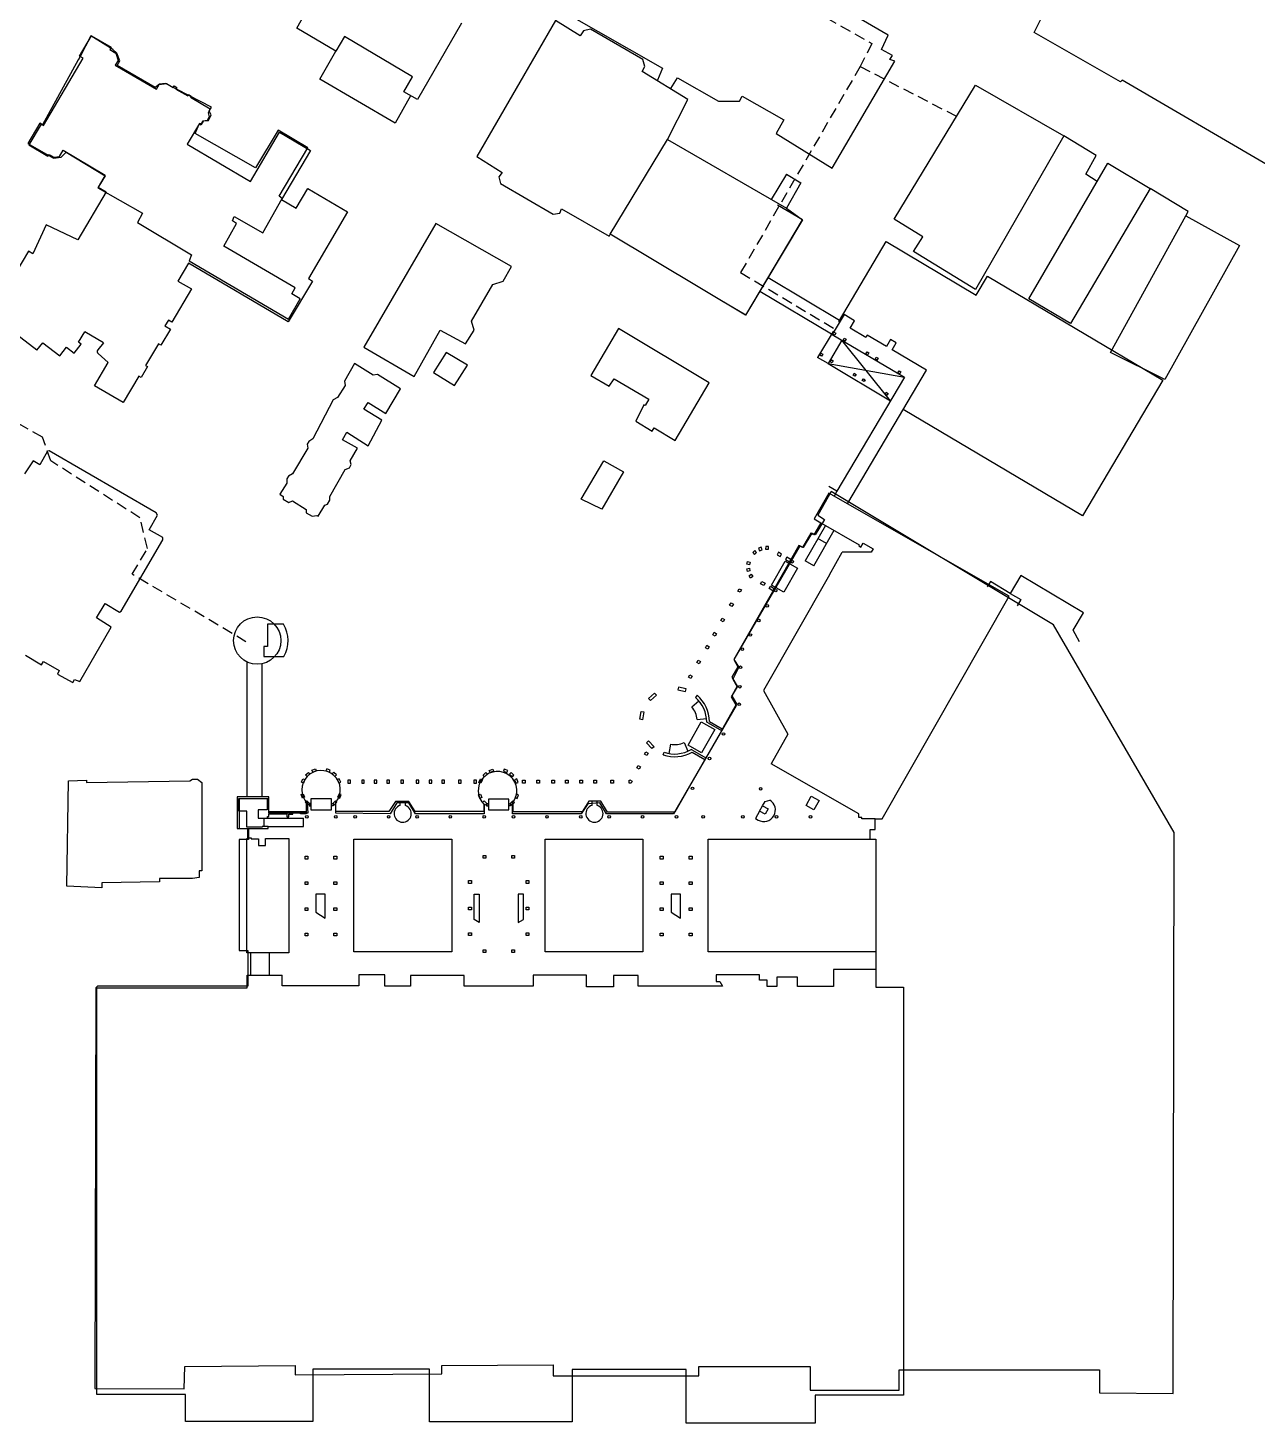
# Model space of a CAD drawing. Header units: inches. Extents: x 2320 to 12644, y -1199 to 8127.
# Drawn here: x 5083 to 6900, y 5 to 2066 of the extents above; entities that cross this region are included whole.
import ezdxf

# ---------------------------------------------------------------- set-up
doc = ezdxf.new("R2010")
doc.units = ezdxf.units.IN
doc.header["$LTSCALE"] = 32
doc.header["$MEASUREMENT"] = 0
doc.linetypes.add('DASHED', pattern=[0.75, 0.5, -0.25])
doc.layers.add('Buildings', color=1, linetype='Continuous')
doc.layers.add('Floor Plan', color=4, linetype='Continuous')
doc.layers.add('Pathways', color=30, linetype='DASHED', lineweight=30)

msp = doc.modelspace()

# ---------------------------------------------------------------- linework, layer by layer
at = {"layer": 'Buildings'}
for p, q in [((6354.8, 2055.6), (6188, 2153.4)), ((5480.8, 2065.6), (5523.4, 2140.9)), ((5876.8, 2088.8), (6021.2, 2006.7)), ((5538.5, 2031.8), (5480.8, 2065.6)), ((5724.1, 2073.2), (5658.9, 1960.3)), ((5176.1, 2054.3), (5159.8, 2023)), ((5208.7, 2034.3), (5176.1, 2054.3)), ((5551.1, 2053.2), (5538.5, 2031.8)), ((5651.9, 1993.8), (5551.1, 2053.2)), ((6344.7, 2034.3), (6354.8, 2055.6)), ((5159.8, 2023), (5157.6, 2018.8)), ((5214.5, 2028.7), (5208.7, 2034.3)), ((5219.1, 2017.5), (5214.5, 2028.7)), ((5514.7, 1990.4), (5538.5, 2031.8)), ((6361, 2025.5), (6344.7, 2034.3)), ((6357.3, 2019.2), (6361, 2025.5)), ((5157.6, 2018.8), (5104.7, 1922.7)), ((5215, 2010.5), (5219.1, 2017.5)), ((5271.4, 1977.9), (5215, 2010.5)), ((6021.2, 2006.7), (6013.7, 1989.1)), ((6272, 1858.7), (6364.8, 2016.7)), ((6364.8, 2016.7), (6357.3, 2019.2)), ((5277.7, 1982.9), (5271.4, 1977.9)), ((5286.5, 1984.1), (5277.7, 1982.9)), ((5354.6, 1949), (5286.5, 1984.1)), ((5626.3, 1925.2), (5514.7, 1990.4)), ((5638.8, 1971.6), (5651.9, 1993.8)), ((6033.8, 1976.6), (6043.6, 1992.3)), ((6043.6, 1992.3), (6104, 1957.8)), ((5648.8, 1965.9), (5626.3, 1925.2)), ((5658.9, 1960.3), (5638.8, 1971.6)), ((6135.3, 1957.8), (6139.1, 1965.3)), ((6139.1, 1965.3), (6200.5, 1930.2)), ((5351.1, 1943.1), (5354.6, 1949)), ((5354, 1937.6), (5351.1, 1943.1)), ((6104, 1957.8), (6135.3, 1957.8)), ((5100.9, 1925.2), (5083.3, 1895.1)), ((5104.7, 1922.7), (5100.9, 1925.2)), ((5330.4, 1910.1), (5336.6, 1923.9)), ((5336.6, 1923.9), (5339.1, 1922.7)), ((5339.1, 1922.7), (5342.2, 1928.7)), ((5342.2, 1928.7), (5350.1, 1929.3)), ((5350.1, 1929.3), (5354, 1937.6)), ((6200.5, 1930.2), (6189.2, 1910.1)), ((5419.7, 1859.3), (5330.4, 1910.1)), ((5453.2, 1915.2), (5419.7, 1859.3)), ((5497.1, 1888.8), (5453.2, 1915.2)), ((6189.2, 1910.1), (6272, 1858.7)), ((6662, 1877.5), (6614.3, 1906.4)), ((5083.3, 1895.1), (5121, 1873.8)), ((5132.2, 1875), (5139.8, 1882.6)), ((5139.8, 1882.6), (5197.4, 1847.5)), ((5454.5, 1817.4), (5497.1, 1888.8)), ((6646.9, 1850), (6662, 1877.5)), ((5121, 1873.8), (5132.2, 1875)), ((6562.9, 1665.6), (6679.5, 1866.3)), ((6679.5, 1866.3), (6742.2, 1828.6)), ((5197.4, 1847.5), (5186.6, 1829.6)), ((6663.7, 1839.1), (6646.9, 1850)), ((5186.6, 1829.6), (5252.6, 1792.3)), ((5458.9, 1814), (5454.5, 1817.4)), ((6742.2, 1828.6), (6624.3, 1629.3)), ((6798.4, 1794.9), (6742.2, 1828.6)), ((5430.7, 1763.4), (5458.9, 1814)), ((6794.9, 1788.5), (6798.4, 1794.9)), ((5252.6, 1792.3), (5245.1, 1778.5)), ((5245.1, 1778.5), (5325.3, 1730.8)), ((5373, 1743.4), (5391.8, 1777.2)), ((5385.5, 1781), (5388, 1787.3)), ((5391.8, 1777.2), (5385.5, 1781)), ((5388, 1787.3), (5430.7, 1763.4)), ((5686.4, 1777.2), (5579.9, 1594.2)), ((5798, 1713.3), (5686.4, 1777.2)), ((6683.3, 1586.7), (6794.9, 1788.5)), ((6794.9, 1788.5), (6873.9, 1744.6)), ((5478.3, 1681.9), (5373, 1743.4)), ((6873.9, 1744.6), (6763.5, 1546.5)), ((5325.3, 1730.8), (5321.6, 1722.1)), ((5321.6, 1722.1), (5468.3, 1635.6)), ((5785.5, 1692), (5798, 1713.3)), ((5770.5, 1687), (5785.5, 1692)), ((5473.3, 1673.2), (5478.3, 1681.9)), ((5485.8, 1665.6), (5473.3, 1673.2)), ((5739.1, 1633), (5770.5, 1687)), ((5468.3, 1635.6), (5485.8, 1665.6)), ((6624.3, 1629.3), (6562.9, 1665.6)), ((5742.9, 1619.3), (5739.1, 1633)), ((5654.2, 1550.9), (5692.7, 1619.3)), ((5692.7, 1619.3), (5730.3, 1599.2)), ((5730.3, 1599.2), (5742.9, 1619.3)), ((5956, 1621.8), (5915.1, 1552.5)), ((6090.2, 1541.5), (5956, 1621.8)), ((5579.9, 1594.2), (5654.2, 1550.9)), ((5566.1, 1570.4), (5551, 1544)), ((5593.7, 1552.8), (5566.1, 1570.4)), ((5701.5, 1586.7), (5683, 1557.1)), ((5732.8, 1567.8), (5701.5, 1586.7)), ((5714, 1537.8), (5732.8, 1567.8)), ((6763.5, 1546.5), (6683.3, 1586.7)), ((5599.9, 1554.1), (5593.7, 1552.8)), ((5633.8, 1532.7), (5599.9, 1554.1)), ((5683, 1557.1), (5714, 1537.8)), ((5915.1, 1552.5), (5942.2, 1536.5)), ((5942.2, 1536.5), (5949.8, 1547.8)), ((5949.8, 1547.8), (6001.2, 1517.7)), ((5552.3, 1537.8), (5541, 1520.2)), ((5551, 1544), (5552.3, 1537.8)), ((5612.5, 1496.4), (5633.8, 1532.7)), ((6040, 1456.2), (6090.2, 1541.5)), ((5534.7, 1516.4), (5504.6, 1458.8)), ((5541, 1520.2), (5534.7, 1516.4)), ((5579.9, 1502.6), (5586.1, 1512.7)), ((5586.1, 1512.7), (5612.5, 1496.4)), ((5993.6, 1508.9), (5981.8, 1485.2)), ((5995.5, 1508), (5993.6, 1508.9)), ((6001.2, 1517.7), (5995.5, 1508)), ((5606.2, 1486.3), (5579.9, 1502.6)), ((5586.1, 1448.7), (5606.2, 1486.3)), ((5981.8, 1485.2), (6006.2, 1470)), ((5548.5, 1457.5), (5554.8, 1468.8)), ((5554.8, 1468.8), (5586.1, 1448.7)), ((6006.2, 1470), (6008.7, 1475.1)), ((6008.7, 1475.1), (6040, 1456.2)), ((5497.1, 1445), (5474.6, 1407.4)), ((5498.4, 1455), (5495.9, 1451.2)), ((5495.9, 1451.2), (5497.1, 1445)), ((5504.6, 1458.8), (5498.4, 1455)), ((5570.5, 1445.3), (5548.5, 1457.5)), ((5559.8, 1426.2), (5570.5, 1445.3)), ((5090.9, 1426.2), (5078.3, 1407.4)), ((5100.8, 1420.6), (5090.9, 1426.2)), ((5112, 1440.8), (5100.8, 1420.6)), ((5114.7, 1441.2), (5112, 1440.8)), ((5272.7, 1349.7), (5114.7, 1441.2)), ((5561.1, 1421.1), (5559.8, 1426.2)), ((5900.9, 1369.7), (5934.7, 1426.2)), ((5934.7, 1426.2), (5963.6, 1409.9)), ((5468.3, 1403.6), (5465.8, 1399.8)), ((5474.6, 1407.4), (5468.3, 1403.6)), ((5529.7, 1373.5), (5552.3, 1413.6)), ((5552.3, 1413.6), (5558.6, 1416.1)), ((5558.6, 1416.1), (5561.1, 1421.1)), ((5963.6, 1409.9), (5931.4, 1355.1)), ((5465.8, 1393.6), (5455.7, 1377.3)), ((5465.8, 1399.8), (5465.8, 1393.6)), ((5455.7, 1377.3), (5460.8, 1373.5)), ((5460.8, 1373.5), (5460.8, 1369.7)), ((5460.8, 1369.7), (5469, 1365)), ((5469, 1365), (5474.6, 1367.2)), ((5474.6, 1367.2), (5494.6, 1354.7)), ((5512.2, 1344.7), (5522.2, 1361)), ((5522.2, 1361), (5526, 1362.2)), ((5526, 1362.2), (5529.7, 1368.5)), ((5529.7, 1368.5), (5529.7, 1373.5)), ((5931.4, 1355.1), (5900.9, 1369.7)), ((6270.7, 1381), (6250.7, 1345.9)), ((6599.3, 1184.2), (6270.7, 1381)), ((5262.6, 1324.6), (5274.8, 1346.2)), ((5274.8, 1346.2), (5272.7, 1349.7)), ((5494.6, 1354.7), (5494.6, 1349.7)), ((5494.6, 1349.7), (5503.4, 1344.7)), ((5503.4, 1344.7), (5510.3, 1345.6)), ((5510.3, 1345.6), (5512.2, 1344.7)), ((6250.7, 1345.9), (6260.7, 1339.6)), ((5282.7, 1313.3), (5262.6, 1324.6)), ((6241.9, 1319.6), (6229.4, 1298.3)), ((6246.7, 1317.2), (6241.9, 1319.6)), ((6260.7, 1339.6), (6246.7, 1317.2)), ((5221.3, 1204.2), (5282.7, 1309.5)), ((5282.7, 1309.5), (5282.7, 1313.3)), ((6224.4, 1300.8), (6126.6, 1132.8)), ((6229.4, 1298.3), (6224.4, 1300.8)), ((5184.9, 1194.2), (5197.4, 1215.5)), ((5197.4, 1215.5), (5218.8, 1203)), ((5218.8, 1203), (5221.3, 1204.2)), ((5159.8, 1100.2), (5206.2, 1180.4)), ((5206.2, 1180.4), (5184.9, 1194.2)), ((6777.3, 877), (6599.3, 1184.2)), ((5079.6, 1139), (5103.4, 1125.2)), ((5103.4, 1125.2), (5106.2, 1130.1)), ((5106.2, 1130.1), (5129.7, 1116.5)), ((5129.7, 1116.5), (5127.2, 1111.4)), ((6134.1, 1121.5), (6125.3, 1103.9)), ((6126.6, 1132.8), (6134.1, 1121.5)), ((5127.2, 1111.4), (5149.8, 1098.9)), ((5149.8, 1098.9), (5152.2, 1103.2)), ((5152.2, 1103.2), (5159.8, 1100.2)), ((6131.6, 1092.6), (6122.8, 1077.6)), ((6125.3, 1103.9), (6131.6, 1092.6)), ((6122.8, 1077.6), (6130.3, 1065)), ((6130.3, 1065), (6037.5, 904.6)), ((5141, 798), (5143.5, 953.5)), ((5143.5, 953.5), (5169.9, 954.7)), ((5169.9, 954.7), (5169.9, 950.9)), ((5169.9, 950.9), (5322.8, 953.5)), ((5322.8, 953.5), (5326.6, 956)), ((5326.6, 956), (5334.1, 956)), ((5334.1, 956), (5340.4, 950.9)), ((5340.4, 950.9), (5340.4, 894.5)), ((5439.4, 927.1), (5395.6, 927.1)), ((5395.6, 927.1), (5395.6, 883.2)), ((5439.4, 905.8), (5439.4, 927.1)), ((5496, 920.6), (5497.1, 905.8)), ((5538.5, 905.8), (5538.5, 922.1)), ((5628.8, 920.9), (5618.7, 904.6)), ((5646.3, 920.9), (5628.8, 920.9)), ((5656.4, 904.6), (5646.3, 920.9)), ((5757.9, 918.2), (5757.9, 904.6)), ((5799.3, 904.6), (5799.3, 920.9)), ((5910.9, 919.6), (5900.9, 904.6)), ((5928.4, 920.9), (5910.9, 919.6)), ((5938.5, 904.6), (5928.4, 920.9)), ((5340.4, 894.5), (5340.4, 820.5)), ((5497.1, 905.8), (5439.4, 905.8)), ((5618.7, 904.6), (5538.5, 905.8)), ((5757.9, 904.6), (5656.4, 904.6)), ((5900.9, 904.6), (5799.3, 904.6)), ((6037.5, 904.6), (5938.5, 904.6)), ((5395.6, 883.2), (5409.3, 883.2)), ((5409.3, 866.9), (5395.6, 866.9)), ((5395.6, 866.9), (5395.6, 702.7)), ((5409.3, 883.2), (5409.3, 866.9)), ((6776.1, 48.2), (6777.3, 877)), ((5277.7, 804.2), (5192.4, 803)), ((5326.6, 809.3), (5277.7, 809.3)), ((5277.7, 809.3), (5277.7, 804.2)), ((5336.6, 810.5), (5326.6, 809.3)), ((5340.4, 820.5), (5336.6, 820.5)), ((5336.6, 820.5), (5336.6, 810.5)), ((5192.5, 795.5), (5141, 798)), ((5192.4, 803), (5192.5, 795.5)), ((5395.6, 702.7), (5408.1, 702.7)), ((5408.1, 702.7), (5408.1, 650)), ((5183.7, 647.5), (5182.4, 55.7)), ((5186.2, 650), (5183.7, 647.5)), ((5408.1, 650), (5186.2, 650)), ((5314.2, 55.4), (5315.3, 88.3)), ((5315.3, 88.3), (5478.3, 89.5)), ((5478.3, 89.5), (5478.4, 75.7)), ((5695, 89.5), (5859.5, 90.8)), ((5695.1, 77.4), (5695, 89.5)), ((5859.5, 90.8), (5859.5, 74.5)), ((6075.1, 74.5), (6075.1, 88.3)), ((6075.1, 88.3), (6239.4, 88.3)), ((6239.4, 88.3), (6239.4, 53.2)), ((6371.1, 53.2), (6371.1, 83.3)), ((6371.1, 83.3), (6667, 83.3)), ((6667, 83.3), (6667, 49.4)), ((5478.4, 75.7), (5695.1, 77.4)), ((5859.5, 74.5), (6075.1, 74.5)), ((5182.4, 55.7), (5314.2, 55.4)), ((6239.4, 53.2), (6371.1, 53.2)), ((6667, 49.4), (6776.1, 48.2))]:
    msp.add_line(p, q, dxfattribs=at)
for points in [[(6792.4, 2475.6), (7151, 2262.5), (7145.9, 2254.5), (7171, 2238.7), (6936.5, 1860), (6920.2, 1871.3), (6915.1, 1863.8), (6700.8, 1989.1), (6698.3, 1986.6), (6570.4, 2059.4), (6586.7, 2092), (6560.4, 2102), (6628.1, 2206.1), (6615.6, 2211.1), (6668.2, 2292.6), (6684.4, 2283.5), (6792.4, 2475.6)], [(6028.8, 1901.4), (6058.8, 1960.3), (5991.1, 2001.7), (5994.9, 2009.2), (5992.4, 2019.2), (5914.7, 2064.4), (5904.6, 2061.9), (5899.6, 2054.3), (5863.2, 2076.9), (5746.6, 1876.3), (5784.2, 1852.5), (5779.2, 1846.2), (5781.7, 1836.2), (5859.5, 1791), (5869.5, 1792.3), (5872, 1798.6), (5942.2, 1758.4), (5944.1, 1761.5)], [(6228.1, 1782.3), (6144.1, 1641.8), (5944, 1761.5), (6028.8, 1901.4), (6204.3, 1799.8), (6228.1, 1782.3)], [(6204.3, 1850), (6182, 1812.7)], [(6204.3, 1850), (6225.6, 1837.4), (6204.3, 1799.8)]]:
    msp.add_lwpolyline(points, dxfattribs=at)
msp.add_lwpolyline([(6483.9, 1981.6), (6614.3, 1906.4), (6483.9, 1679.4), (6392.4, 1735.9), (6406.2, 1757.2), (6363.5, 1783.5)], close=True, dxfattribs=at)
for centre, end in [((5516.6, 940.3), 223.7975), ((5777.4, 939), 226.9993)]:
    msp.add_arc(centre, 28.5, 320.3581, end, dxfattribs=at)
at = {"layer": 'Floor Plan'}
for p, q in [((5159.7, 2024.3), (5177.4, 2054.4)), ((5177.4, 2054.4), (5206.2, 2037.4)), ((5106.2, 1921.9), (5164.8, 2021.2)), ((5164.8, 2021.2), (5159.7, 2024.3)), ((5206.2, 2037.4), (5204.3, 2034.1)), ((5204.3, 2034.1), (5213.4, 2028.7)), ((5213.4, 2028.7), (5216.5, 2018.1)), ((5216.5, 2018.1), (5212.4, 2011.2)), ((5212.4, 2011.2), (5273.2, 1975.4)), ((5273.2, 1975.4), (5277.4, 1982.5)), ((5277.4, 1982.5), (5288, 1984.1)), ((5288, 1984.1), (5298, 1978.2)), ((5298, 1978.2), (5299.3, 1980.4)), ((5299.3, 1980.4), (5303.4, 1978)), ((5303.4, 1978), (5302.1, 1975.8)), ((5302.1, 1975.8), (5319.5, 1965.5)), ((5319.5, 1965.5), (5320.7, 1967.5)), ((5320.7, 1967.5), (5324.4, 1965.4)), ((5324.4, 1965.4), (5323.4, 1963.7)), ((5323.4, 1963.7), (5352.9, 1946.3)), ((5352.9, 1946.3), (5349.6, 1940.5)), ((5349.6, 1940.5), (5351.4, 1934.9)), ((5102.7, 1924), (5084.7, 1893.3)), ((5102.7, 1924), (5106.2, 1921.9)), ((5337.1, 1924.9), (5318.9, 1894.1)), ((5339.6, 1923.4), (5337.1, 1924.9)), ((5342.4, 1928.2), (5339.6, 1923.4)), ((5348.2, 1929.5), (5342.4, 1928.2)), ((5351.4, 1934.9), (5348.2, 1929.5)), ((5412.2, 1839), (5455.2, 1912)), ((5455.2, 1912), (5500.8, 1885.1)), ((5084.7, 1893.3), (5112.9, 1876.7)), ((5112.9, 1876.7), (5114.5, 1879.2)), ((5114.5, 1879.2), (5121.4, 1875.1)), ((5121.4, 1875.1), (5130.2, 1876.3)), ((5130.2, 1876.3), (5135.5, 1885.2)), ((5135.5, 1885.2), (5197.7, 1848.5)), ((5318.9, 1894.1), (5412.2, 1839)), ((5500.8, 1885.1), (5457.9, 1812.4)), ((5197.7, 1848.5), (5187.1, 1830.6)), ((5198.9, 1823.7), (5157.1, 1752.9)), ((5187.1, 1830.6), (5198.9, 1823.7)), ((5479.9, 1799.5), (5497.2, 1828.8)), ((5497.2, 1828.8), (5555.9, 1794.2)), ((5457.9, 1812.4), (5479.9, 1799.5)), ((5555.9, 1794.2), (5497.8, 1695.6)), ((6228.1, 1782.3), (6191.3, 1804.1)), ((5110.5, 1774.9), (5090.4, 1732.4)), ((5157.1, 1752.9), (5110.5, 1774.9)), ((6144.6, 1641.5), (6228.1, 1782.3)), ((5084, 1736.2), (5056.1, 1688.8)), ((5090.4, 1732.4), (5084, 1736.2)), ((6282.8, 1633.9), (6351.9, 1750.3)), ((6351.9, 1750.3), (6484.9, 1671.3)), ((5320.7, 1718.6), (5305, 1692.1)), ((5468, 1631.7), (5320.7, 1718.6)), ((5305, 1692.1), (5324.9, 1680.4)), ((5503.7, 1692.1), (5468, 1631.7)), ((5497.8, 1695.6), (5503.7, 1692.1)), ((6282.8, 1633.9), (6177.3, 1696.6)), ((6484.9, 1671.3), (6501.6, 1699.4)), ((6501.6, 1699.4), (6760.8, 1545.5)), ((5324.9, 1680.4), (5295.9, 1631.3)), ((6271, 1613.8), (6165.3, 1676.5)), ((6144.6, 1641.5), (6108.5, 1662.9)), ((5290.9, 1634.3), (5285.8, 1625.8)), ((5295.9, 1631.3), (5290.9, 1634.3)), ((6289.7, 1642.5), (6272.2, 1613.1)), ((6281.8, 1632.2), (6282.8, 1633.9)), ((6283.1, 1631.4), (6281.8, 1632.2)), ((6305.1, 1633.4), (6289.7, 1642.5)), ((6298.5, 1622.2), (6305.1, 1633.4)), ((5096.6, 1589.8), (5060.2, 1618)), ((5158.2, 1601.5), (5167.2, 1616.8)), ((5194.8, 1600.6), (5167.2, 1616.8)), ((5293.8, 1621.1), (5279.6, 1597.2)), ((5285.8, 1625.8), (5293.8, 1621.1)), ((6273.3, 1617.7), (6250.5, 1579.2)), ((6272.2, 1613.1), (6378.9, 1549.8)), ((6274.5, 1616.9), (6273.3, 1617.7)), ((6321.8, 1608.4), (6298.5, 1622.2)), ((6324, 1612), (6321.8, 1608.4)), ((6352.2, 1595.2), (6324, 1612)), ((5096.6, 1589.8), (5105.2, 1600.9)), ((5105.2, 1600.9), (5130.3, 1581.4)), ((5130.3, 1581.4), (5140.2, 1594.2)), ((5140.2, 1594.2), (5151.7, 1585.3)), ((5151.7, 1585.3), (5161.9, 1598.6)), ((5161.9, 1598.6), (5158.2, 1601.5)), ((5194.8, 1600.6), (5186.5, 1590.3)), ((5276.1, 1599.3), (5257.3, 1567.3)), ((5279.6, 1597.2), (5276.1, 1599.3)), ((6286.4, 1604.7), (6265.9, 1570.1)), ((6358.4, 1515.2), (6286.4, 1604.7)), ((6358.4, 1605.7), (6352.2, 1595.2)), ((6366.8, 1600.6), (6358.4, 1605.7)), ((6360.8, 1590.4), (6366.8, 1600.6)), ((6411.7, 1560.2), (6360.8, 1590.4)), ((5181.9, 1537.3), (5202, 1571.5)), ((5202, 1571.5), (5186.9, 1584.8)), ((5257.3, 1567.3), (5260, 1565.7)), ((6265.9, 1570.1), (6250.5, 1579.2)), ((6265.9, 1570.1), (6358.4, 1515.2)), ((6265.9, 1570.1), (6378.9, 1549.8)), ((5247.2, 1551.7), (5224.1, 1512.4)), ((5250.6, 1549.7), (5247.2, 1551.7)), ((5260, 1565.7), (5250.6, 1549.7)), ((6378.9, 1549.8), (6279, 1381.5)), ((6295.1, 1363.8), (6411.7, 1560.2)), ((5224.1, 1512.4), (5181.9, 1537.3)), ((6760.8, 1545.5), (6641.8, 1345)), ((6641.8, 1345), (6377.2, 1502.1)), ((6279, 1381.5), (6267, 1388.6)), ((6279, 1381.5), (6274.8, 1374.4)), ((6267.1, 1378.8), (6245.3, 1340.6)), ((6533.7, 1226.5), (6267.1, 1378.8)), ((6245.3, 1340.6), (6255.1, 1335)), ((6240.3, 1319.7), (6228, 1298.1)), ((6262.1, 1331), (6232, 1278.4)), ((6244.9, 1317.1), (6240.3, 1319.7)), ((6244.8, 1271.1), (6274.9, 1323.7)), ((6255.1, 1335), (6244.9, 1317.1)), ((6255.1, 1335), (6312.1, 1302.5)), ((6222.7, 1301.1), (6210.5, 1279.8)), ((6228, 1298.1), (6222.7, 1301.1)), ((6263.8, 1304.4), (6251, 1311.7)), ((6312.1, 1302.5), (6311.2, 1300.9)), ((6311.2, 1300.9), (6314.5, 1299)), ((6314.5, 1299), (6317.9, 1304.9)), ((6317.9, 1304.9), (6332.7, 1296.5)), ((6210.5, 1279.8), (6183.7, 1232.9)), ((6244.8, 1271.1), (6232, 1278.4)), ((6268, 1258.1), (6287, 1291.4)), ((6329.8, 1291.4), (6287, 1291.4)), ((6332.7, 1296.5), (6329.8, 1291.4)), ((6268, 1258.1), (6170.3, 1087)), ((6505.9, 1247.9), (6501.3, 1240)), ((6535.1, 1230.5), (6505.9, 1247.9)), ((6550.8, 1257), (6535.1, 1230.5)), ((6643.5, 1202), (6550.8, 1257)), ((6183.7, 1232.9), (6126.6, 1132.8)), ((6345.7, 897.4), (6533.7, 1226.5)), ((6535.1, 1230.5), (6550.7, 1221.3)), ((6550.7, 1221.3), (6545.4, 1212.2)), ((6628.3, 1176.4), (6643.5, 1202)), ((5461.1, 1185), (5437.5, 1185)), ((5437.5, 1185), (5437.5, 1152.2)), ((6637.8, 1159), (6628.3, 1176.4)), ((5437.5, 1152.2), (5431.8, 1152.2)), ((5431.8, 1152.2), (5431.8, 1137.3)), ((5431.8, 1137.3), (5461.5, 1137.3)), ((5407, 1129.3), (5407, 930.1)), ((5429.1, 1126.5), (5429.1, 930.1)), ((6132.8, 1122.2), (6123.9, 1106.6)), ((6126.6, 1132.8), (6132.8, 1122.2)), ((6131.8, 1093.4), (6123.8, 1079.4)), ((6123.9, 1106.6), (6131.8, 1093.4)), ((6072.4, 1079.9), (6069.8, 1076.8)), ((6123.8, 1079.4), (6130.8, 1067.5)), ((6170.3, 1087), (6206.7, 1022.5)), ((6064.5, 1062.7), (6074.9, 1071.8)), ((6130.8, 1067.5), (6108.3, 1028)), ((6072.6, 1044.2), (6086.3, 1045.7)), ((6088.6, 1039.3), (6086.6, 1040.4)), ((6206.7, 1022.5), (6181.8, 978.9)), ((6022.3, 992), (6023.6, 995.8)), ((6033, 1007.6), (6030.4, 994)), ((6053.1, 1010), (6058.8, 997.4)), ((6065.5, 998.8), (6063.5, 999.9)), ((5503, 969.3), (5508.2, 971.3)), ((5504.2, 966.2), (5503, 969.3)), ((5508.2, 971.3), (5509.4, 968.2)), ((5525, 971.3), (5523.8, 968.2)), ((5530.2, 969.3), (5525, 971.3)), ((5529, 966.2), (5530.2, 969.3)), ((5765.2, 968.9), (5770.4, 970.9)), ((5770.4, 970.9), (5771.6, 967.8)), ((5787.2, 970.9), (5786, 967.8)), ((5792.4, 968.9), (5787.2, 970.9)), ((6085.2, 987.5), (6039.3, 907.2)), ((6311.4, 904.9), (6181.8, 978.9)), ((5487.5, 951.6), (5489.7, 956.7)), ((5490.5, 950.2), (5487.5, 951.6)), ((5489.7, 956.7), (5492.8, 955.3)), ((5492.8, 955.3), (5490.5, 950.2)), ((5493.8, 962.3), (5497.9, 966.1)), ((5496, 959.9), (5493.8, 962.3)), ((5500.1, 963.7), (5496, 959.9)), ((5497.9, 966.1), (5500.1, 963.7)), ((5509.4, 968.2), (5504.2, 966.2)), ((5523.8, 968.2), (5529, 966.2)), ((5535.3, 966.1), (5533, 963.7)), ((5533, 963.7), (5537.1, 959.9)), ((5539.4, 962.3), (5535.3, 966.1)), ((5537.1, 959.9), (5539.4, 962.3)), ((5543.4, 956.7), (5540.4, 955.3)), ((5540.4, 955.3), (5542.7, 950.2)), ((5542.7, 950.2), (5545.7, 951.6)), ((5545.7, 951.6), (5543.4, 956.7)), ((5749.7, 951.2), (5752, 956.3)), ((5752.7, 949.9), (5749.7, 951.2)), ((5752, 956.3), (5755, 955)), ((5755, 955), (5752.7, 949.9)), ((5756, 962), (5760.1, 965.7)), ((5758.3, 959.5), (5756, 962)), ((5762.4, 963.3), (5758.3, 959.5)), ((5760.1, 965.7), (5762.4, 963.3)), ((5766.4, 965.8), (5765.2, 968.9)), ((5771.6, 967.8), (5766.4, 965.8)), ((5786, 967.8), (5791.2, 965.8)), ((5791.2, 965.8), (5792.4, 968.9)), ((5797.5, 965.7), (5795.3, 963.3)), ((5795.3, 963.3), (5799.4, 959.5)), ((5801.6, 962), (5797.5, 965.7)), ((5799.4, 959.5), (5801.6, 962)), ((5805.7, 956.3), (5802.6, 955)), ((5802.6, 955), (5804.9, 949.9)), ((5804.9, 949.9), (5808, 951.2)), ((5808, 951.2), (5805.7, 956.3)), ((5439.3, 930.1), (5392.8, 930.1)), ((5392.8, 930.1), (5392.8, 883.2)), ((5439.3, 907.7), (5439.3, 930.1)), ((5487, 933.3), (5490.1, 934.5)), ((5489, 928.1), (5487, 933.3)), ((5492.1, 929.3), (5489, 928.1)), ((5490.1, 934.5), (5492.1, 929.3)), ((5543.1, 934.5), (5541.1, 929.3)), ((5541.1, 929.3), (5544.2, 928.1)), ((5546.2, 933.3), (5543.1, 934.5)), ((5544.2, 928.1), (5546.2, 933.3)), ((5749.2, 932.9), (5752.3, 934.1)), ((5751.2, 927.7), (5749.2, 932.9)), ((5754.3, 928.9), (5751.2, 927.7)), ((5752.3, 934.1), (5754.3, 928.9)), ((5805.3, 934.1), (5803.3, 928.9)), ((5803.3, 928.9), (5806.4, 927.7)), ((5808.4, 932.9), (5805.3, 934.1)), ((5806.4, 927.7), (5808.4, 932.9)), ((6233.6, 917.1), (6241.2, 930.9)), ((6241.2, 930.9), (6252.6, 924.5)), ((5394.9, 908.5), (5394.9, 927.6)), ((5394.9, 927.6), (5436.9, 927.6)), ((5407, 908.5), (5394.9, 908.5)), ((5407, 884.9), (5407, 908.5)), ((5436.9, 910.6), (5423.6, 910.6)), ((5423.6, 910.6), (5423.6, 898.6)), ((5436.9, 927.6), (5436.9, 910.6)), ((5494.8, 907.7), (5439.3, 907.7)), ((5474.7, 904.4), (5474.7, 907.7)), ((5486, 904.7), (5486, 907.7)), ((5493, 921.9), (5495.4, 924.2)), ((5497, 918), (5493, 921.9)), ((5495.1, 919.9), (5494.8, 919.9)), ((5494.8, 919.9), (5494.8, 904.7)), ((5495.4, 924.2), (5499.3, 920.3)), ((5499.3, 920.3), (5497, 918)), ((5531.9, 927.1), (5501.7, 927.1)), ((5501.7, 927.1), (5501.7, 910.9)), ((5501.7, 910.9), (5531.9, 910.9)), ((5531.9, 910.9), (5531.9, 927.1)), ((5537.8, 924.2), (5533.8, 920.3)), ((5533.8, 920.3), (5536.2, 918)), ((5536.2, 918), (5540.1, 921.9)), ((5540.1, 921.9), (5537.8, 924.2)), ((5538.4, 919.9), (5538.1, 919.9)), ((5538.4, 908.2), (5538.4, 919.9)), ((5616.9, 908.2), (5538.4, 908.2)), ((5626.7, 923.2), (5616.9, 908.2)), ((5646.4, 923.2), (5626.7, 923.2)), ((5633.5, 917.3), (5633.5, 923.3)), ((5641.4, 917.1), (5641.4, 923.3)), ((5655.5, 908), (5646.4, 923.2)), ((5757, 908), (5655.5, 908)), ((5755.3, 921.5), (5757.6, 923.9)), ((5759.2, 917.6), (5755.3, 921.5)), ((5757, 919.5), (5757, 908)), ((5757.3, 919.5), (5757, 919.5)), ((5757.6, 923.9), (5761.6, 920)), ((5761.6, 920), (5759.2, 917.6)), ((5794.2, 926.7), (5763.9, 926.7)), ((5763.9, 926.7), (5763.9, 910.6)), ((5763.9, 910.6), (5794.2, 910.6)), ((5794.2, 910.6), (5794.2, 926.7)), ((5800, 923.9), (5796.1, 920)), ((5796.1, 920), (5798.4, 917.6)), ((5798.4, 917.6), (5802.4, 921.5)), ((5802.4, 921.5), (5800, 923.9)), ((5800.6, 919.5), (5800.3, 919.5)), ((5800.6, 907.8), (5800.6, 919.5)), ((5902.6, 907.8), (5800.6, 907.8)), ((5912.4, 923.3), (5902.6, 907.8)), ((5929.9, 923.3), (5912.4, 923.3)), ((5917.1, 917.3), (5917.1, 923.3)), ((5924.9, 917.1), (5924.9, 923.3)), ((5940, 907.2), (5929.9, 923.3)), ((6039.3, 907.2), (5940, 907.2)), ((6164.7, 908.9), (6158.5, 898)), ((6164.7, 908.9), (6169.1, 916.7)), ((6172.9, 904.3), (6164.7, 908.9)), ((6169.1, 916.7), (6172.8, 923.2)), ((6169.1, 916.7), (6177.3, 912.1)), ((6172.8, 923.2), (6179.7, 925.2)), ((6177.3, 912.1), (6172.9, 904.3)), ((6245, 910.8), (6233.6, 917.1)), ((6252.6, 924.5), (6245, 910.8)), ((5423.6, 898.6), (5437.5, 898.6)), ((5432.4, 886.3), (5432.4, 898.6)), ((5437.5, 898.6), (5437.5, 901)), ((5437.5, 901), (5439.2, 901)), ((5437.5, 898.6), (5490.4, 898.6)), ((5439.2, 901), (5439.2, 904.7)), ((5439.2, 904.7), (5465.9, 904.7)), ((5465.9, 904.7), (5465.9, 900.4)), ((5465.9, 900.4), (5468.9, 900.4)), ((5468.9, 900.4), (5468.9, 904.4)), ((5468.9, 904.4), (5474.7, 904.4)), ((5494.8, 904.7), (5486, 904.7)), ((5490.4, 886.3), (5490.4, 898.6)), ((6158.5, 898), (6162.6, 895.6)), ((6311.4, 899.6), (6311.4, 904.9)), ((6316, 899.6), (6311.4, 899.6)), ((6316, 897.4), (6316, 899.6)), ((6327.5, 897.4), (6316, 897.4)), ((6335.8, 897.4), (6327.5, 897.4)), ((6335.8, 881.7), (6335.8, 897.4)), ((6335.8, 897.4), (6345.7, 897.4)), ((5392.8, 883.2), (5438.6, 883.2)), ((5429.7, 884.9), (5407, 884.9)), ((5407.1, 699.5), (5407.1, 868.5)), ((5407.1, 868.5), (5408.3, 868.5)), ((5408.3, 869.4), (5408.3, 883.2)), ((5408.3, 868.5), (5408.3, 869.4)), ((5408.3, 869.4), (5413.4, 869.4)), ((5413.4, 869.4), (5413.4, 867.7)), ((5413.4, 867.7), (5424.3, 867.7)), ((5424.3, 867.7), (5424.3, 858)), ((5438.6, 886.3), (5429.7, 886.3)), ((5429.7, 886.3), (5429.7, 884.9)), ((5434.3, 858), (5434.3, 868.4)), ((5434.3, 868.4), (5469, 868.4)), ((5438.6, 883.2), (5438.6, 886.3)), ((5438.6, 886.3), (5490.4, 886.3)), ((5469, 868.4), (5469, 699.5)), ((5565.1, 867.5), (5709.8, 867.5)), ((5565.1, 701), (5565.1, 867.5)), ((5709.8, 867.5), (5709.8, 701)), ((5847.6, 867.5), (5992.3, 867.5)), ((5847.6, 701), (5847.6, 867.5)), ((5992.3, 867.5), (5992.3, 701)), ((6088.7, 867.5), (6336.4, 867.5)), ((6088.7, 701), (6088.7, 867.5)), ((6328.1, 867.5), (6328.1, 881.7)), ((6328.1, 881.7), (6335.8, 881.7)), ((6336.4, 867.5), (6336.4, 701)), ((5424.3, 858), (5434.3, 858)), ((5522.5, 786.3), (5508.8, 786.3)), ((5508.8, 786.3), (5508.8, 759.4)), ((5522.5, 750.5), (5522.5, 786.3)), ((5743, 748.8), (5743, 786.3)), ((5743, 786.3), (5750.5, 786.3)), ((5750.5, 786.3), (5750.5, 744.1)), ((5815.6, 786.3), (5808.1, 786.3)), ((5808.1, 786.3), (5808.1, 744.1)), ((5815.6, 748.8), (5815.6, 786.3)), ((6047.7, 786.3), (6033.9, 786.3)), ((6033.9, 786.3), (6033.9, 759.4)), ((6047.7, 750.5), (6047.7, 786.3)), ((5508.8, 759.4), (5522.5, 750.5)), ((5750.5, 744.1), (5743, 748.8)), ((5808.1, 744.1), (5815.6, 748.8)), ((6033.9, 759.4), (6047.7, 750.5)), ((5709.8, 701), (5565.1, 701)), ((5992.3, 701), (5847.6, 701)), ((6336.4, 701), (6088.7, 701)), ((6336.4, 701), (6336.4, 648.6)), ((5469, 699.5), (5407.1, 699.5)), ((5412.6, 666.6), (5412.6, 699.5)), ((5440.3, 666.6), (5440.3, 699.5)), ((5407.5, 647.7), (5407.5, 666.6)), ((5407.5, 666.6), (5459.3, 666.6)), ((5459.3, 650.8), (5459.3, 666.6)), ((5610.9, 667), (5572.6, 667)), ((5572.6, 667), (5572.6, 650.8)), ((5610.9, 650.4), (5610.9, 667)), ((5727.9, 665.7), (5648.9, 665.7)), ((5648.9, 665.7), (5648.9, 650.4)), ((5727.9, 650.4), (5727.9, 665.7)), ((5908.9, 666.5), (5830.2, 666.5)), ((5830.2, 666.5), (5830.2, 650.4)), ((5908.9, 649.2), (5908.9, 666.5)), ((5985.2, 666), (5948.8, 666)), ((5948.8, 666), (5948.8, 649.2)), ((5985.2, 650), (5985.2, 666)), ((6164.5, 666.8), (6100.5, 666.8)), ((6100.5, 666.8), (6100.5, 656.9)), ((6164.5, 659.2), (6164.5, 666.8)), ((6220.8, 663.6), (6190.1, 663.6)), ((6190.1, 663.6), (6190.1, 649.6)), ((6220.8, 649.5), (6220.8, 663.6)), ((6336.4, 674.8), (6274.1, 674.8)), ((6274.1, 674.8), (6274.1, 649.5)), ((5185.2, 46.7), (5185.2, 647.7)), ((5185.2, 647.7), (5407.5, 647.7)), ((5572.6, 650.8), (5459.3, 650.8)), ((5648.9, 650.4), (5610.9, 650.4)), ((5830.2, 650.4), (5727.9, 650.4)), ((5948.8, 649.2), (5908.9, 649.2)), ((6084.1, 650), (5985.2, 650)), ((6109.8, 650), (6084.1, 650)), ((6100.5, 656.9), (6106, 656.9)), ((6106, 656.9), (6109.8, 650)), ((6176, 659.2), (6164.5, 659.2)), ((6176, 649.6), (6176, 659.2)), ((6190.1, 649.6), (6176, 649.6)), ((6274.1, 649.5), (6220.8, 649.5)), ((6336.4, 648.6), (6377.6, 648.6)), ((6377.6, 648.6), (6377.6, 46)), ((5676.7, 84), (5504.3, 84)), ((5504.3, 84), (5504.3, 7)), ((5676.7, 6.4), (5676.7, 84)), ((6056.3, 83.8), (5887.5, 83.8)), ((5887.5, 83.8), (5887.5, 6.4)), ((6056.3, 4.5), (6056.3, 83.8)), ((5316, 46.7), (5185.2, 46.7)), ((5316, 7), (5316, 46.7)), ((6377.6, 46), (6247, 46)), ((6247, 46), (6247, 4.5)), ((5504.3, 7), (5316, 7)), ((5887.5, 6.4), (5676.7, 6.4)), ((6247, 4.5), (6056.3, 4.5))]:
    msp.add_line(p, q, dxfattribs=at)
for points in [[(6273, 1613.7), (6274.7, 1616.5), (6277.5, 1614.9), (6275.8, 1612.1)], [(6288.1, 1604.7), (6289.8, 1607.6), (6292.5, 1606), (6290.8, 1603.1)], [(6321.9, 1584.7), (6323.6, 1587.5), (6326.3, 1585.9), (6324.6, 1583.1)], [(6253.7, 1582.5), (6255.4, 1585.4), (6258.1, 1583.8), (6256.5, 1580.9)], [(6269.2, 1572.9), (6270.9, 1575.8), (6273.6, 1574.1), (6271.9, 1571.3)], [(6335.4, 1576.7), (6337.1, 1579.5), (6339.8, 1577.9), (6338.1, 1575.1)], [(6303, 1553), (6304.7, 1555.8), (6307.4, 1554.2), (6305.7, 1551.3)], [(6316.4, 1545), (6318.1, 1547.8), (6320.9, 1546.2), (6319.2, 1543.4)], [(6369.2, 1556.6), (6370.9, 1559.4), (6373.6, 1557.8), (6371.9, 1555)], [(6350.3, 1524.9), (6352, 1527.8), (6354.7, 1526.1), (6353, 1523.3)], [(6173.9, 1299.8), (6173.7, 1295.9), (6177.8, 1295.7), (6177.9, 1299.6)], [(6160.3, 1290.9), (6157.6, 1293.8), (6154.7, 1291.1), (6157.3, 1288.2)], [(6163.3, 1297.3), (6164.7, 1293.6), (6168.5, 1295.1), (6167.1, 1298.7)], [(6220.9, 1267.7), (6200.8, 1232.4), (6182.4, 1242.9), (6202.5, 1278.2)], [(6197.3, 1288.5), (6192.6, 1291.2), (6190.6, 1287.7), (6195.3, 1285)], [(6211, 1280.7), (6205.2, 1284), (6203.2, 1280.5), (6209, 1277.2)], [(6146, 1267), (6149.8, 1267.7), (6150.5, 1263.7), (6146.7, 1263)], [(6149.9, 1272.8), (6146.1, 1273.6), (6147, 1277.6), (6150.8, 1276.7)], [(6149.2, 1256.6), (6152.5, 1258.7), (6154.7, 1255.3), (6151.4, 1253.2)], [(6136, 1232.1), (6132.5, 1234), (6134.5, 1237.5), (6138, 1235.6)], [(6170.8, 1242.2), (6166.2, 1244.8), (6168.2, 1248.3), (6172.8, 1245.7)], [(6184.5, 1234.3), (6178.8, 1237.6), (6180.8, 1241.1), (6186.5, 1237.8)], [(6123.9, 1211.1), (6120.5, 1213), (6122.5, 1216.5), (6126, 1214.6)], [(6111, 1188.4), (6107.6, 1190.4), (6109.6, 1193.9), (6113, 1191.9)], [(6099.1, 1167.5), (6095.7, 1169.5), (6097.7, 1173), (6101.1, 1171)], [(6088.1, 1148.3), (6084.7, 1150.3), (6086.7, 1153.8), (6090.1, 1151.8)], [(6075.5, 1126.2), (6072.1, 1128.2), (6074.1, 1131.7), (6077.5, 1129.8)], [(6063.2, 1104.7), (6059.8, 1106.7), (6061.8, 1110.2), (6065.2, 1108.2)], [(6003.4, 1072.3), (6012.3, 1080.1), (6009.6, 1083.1), (6000.7, 1075.3)], [(6043.8, 1088.2), (6055.3, 1085.6), (6056.2, 1089.5), (6044.7, 1092.1)], [(5993.7, 1055.3), (5991.5, 1043.7), (5987.6, 1044.5), (5989.8, 1056.1)], [(6098.6, 1029.2), (6079.1, 994.9), (6059, 1006.4), (6078.6, 1040.6)], [(6000.6, 1012.5), (6008.7, 1003.9), (6005.7, 1001.1), (5997.6, 1009.7)], [(5998.2, 990.8), (5994.8, 992.8), (5996.8, 996.3), (6000.2, 994.3)], [(5986.7, 970.7), (5983.3, 972.7), (5985.3, 976.2), (5988.7, 974.2)], [(5556.1, 950.3), (5560, 950.3), (5560, 954.3), (5556.1, 954.3)], [(5576.6, 950.3), (5580.5, 950.3), (5580.5, 954.3), (5576.6, 954.3)], [(5595.2, 950.3), (5599.2, 950.3), (5599.2, 954.3), (5595.2, 954.3)], [(5613.6, 950.3), (5617.5, 950.3), (5617.5, 954.3), (5613.6, 954.3)], [(5634.4, 950.3), (5638.3, 950.3), (5638.3, 954.3), (5634.4, 954.3)], [(5657, 950.3), (5660.9, 950.3), (5660.9, 954.3), (5657, 954.3)], [(5676.4, 950.3), (5680.3, 950.3), (5680.3, 954.3), (5676.4, 954.3)], [(5695.1, 950.3), (5699.1, 950.3), (5699.1, 954.3), (5695.1, 954.3)], [(5719.9, 950.3), (5723.9, 950.3), (5723.9, 954.3), (5719.9, 954.3)], [(5742.2, 950.3), (5746.2, 950.3), (5746.2, 954.3), (5742.2, 954.3)], [(5818.1, 950.3), (5814.2, 950.3), (5814.2, 954.3), (5818.1, 954.3)], [(5839.5, 950.3), (5835.6, 950.3), (5835.6, 954.3), (5839.5, 954.3)], [(5861.7, 950.3), (5857.7, 950.3), (5857.7, 954.3), (5861.7, 954.3)], [(5881.8, 950.3), (5877.8, 950.3), (5877.8, 954.3), (5881.8, 954.3)], [(5902.9, 950.3), (5898.9, 950.3), (5898.9, 954.3), (5902.9, 954.3)], [(5923.8, 950.3), (5919.9, 950.3), (5919.9, 954.3), (5923.8, 954.3)], [(5948.9, 950.3), (5944.9, 950.3), (5944.9, 954.3), (5948.9, 954.3)], [(5499.1, 916.8), (5501.7, 916.8), (5501.7, 919.9), (5499.1, 919.9)], [(5534.6, 916.8), (5531.9, 916.8), (5531.9, 919.9), (5534.6, 919.9)], [(5761.3, 916.5), (5763.9, 916.5), (5763.9, 919.5), (5761.3, 919.5)], [(5796.8, 916.5), (5794.2, 916.5), (5794.2, 919.5), (5796.8, 919.5)], [(5497.1, 838), (5492.9, 838), (5492.9, 842.1), (5497.1, 842.1)], [(5539.9, 838), (5535.7, 838), (5535.7, 842.1), (5539.9, 842.1)], [(5760.2, 839.2), (5756, 839.2), (5756, 843.3), (5760.2, 843.3)], [(5802.6, 839.2), (5798.4, 839.2), (5798.4, 843.3), (5802.6, 843.3)], [(6022.2, 838), (6018, 838), (6018, 842.1), (6022.2, 842.1)], [(6065.1, 838), (6060.9, 838), (6060.9, 842.1), (6065.1, 842.1)], [(5497.1, 800.2), (5492.9, 800.2), (5492.9, 804.4), (5497.1, 804.4)], [(5539.9, 800.2), (5535.7, 800.2), (5535.7, 804.4), (5539.9, 804.4)], [(5738.7, 801.9), (5734.5, 801.9), (5734.5, 806.1), (5738.7, 806.1)], [(5823.8, 801.9), (5819.6, 801.9), (5819.6, 806.1), (5823.8, 806.1)], [(6022.2, 800.2), (6018, 800.2), (6018, 804.4), (6022.2, 804.4)], [(6065.1, 800.2), (6060.9, 800.2), (6060.9, 804.4), (6065.1, 804.4)], [(5497.1, 761.8), (5492.9, 761.8), (5492.9, 766), (5497.1, 766)], [(5539.9, 761.8), (5535.7, 761.8), (5535.7, 766), (5539.9, 766)], [(5738.7, 763), (5734.5, 763), (5734.5, 767.1), (5738.7, 767.1)], [(5823.8, 763), (5819.6, 763), (5819.6, 767.1), (5823.8, 767.1)], [(6022.2, 761.8), (6018, 761.8), (6018, 766), (6022.2, 766)], [(6065.1, 761.8), (6060.9, 761.8), (6060.9, 766), (6065.1, 766)], [(5497.1, 724.3), (5492.9, 724.3), (5492.9, 728.4), (5497.1, 728.4)], [(5539.9, 724.3), (5535.7, 724.3), (5535.7, 728.4), (5539.9, 728.4)], [(5738.7, 724.9), (5734.5, 724.9), (5734.5, 729.1), (5738.7, 729.1)], [(5823.8, 724.9), (5819.6, 724.9), (5819.6, 729.1), (5823.8, 729.1)], [(6022.2, 724.3), (6018, 724.3), (6018, 728.4), (6022.2, 728.4)], [(6065.1, 724.3), (6060.9, 724.3), (6060.9, 728.4), (6065.1, 728.4)], [(5760.2, 699.9), (5756, 699.9), (5756, 704), (5760.2, 704)], [(5802.6, 699.9), (5798.4, 699.9), (5798.4, 704), (5802.6, 704)]]:
    msp.add_lwpolyline(points, close=True, dxfattribs=at)
for points in [[(6088.6, 1039.3), (6108.3, 1028)], [(6090.7, 1041.2), (6109.6, 1030.3)], [(6064.9, 996), (6083.9, 985.2)], [(6065.5, 998.8), (6085.2, 987.5)], [(5975.1, 950.3), (5972.2, 950.3), (5972.2, 954.3), (5972.8, 954.3), (5973.1, 954.8), (5976.6, 952.9), (5975.1, 950.3)]]:
    msp.add_lwpolyline(points, dxfattribs=at)
for centre, radius in [((6213.1, 1277.3), 1.9), ((6188.6, 1234.5), 1.9), ((5422.2, 1160.8), 35), ((6175.9, 1212.2), 1.9), ((6163.5, 1190.4), 1.9), ((6151.2, 1169), 1.9), ((6139.3, 1148), 1.9), ((6136.6, 1121.4), 1.9), ((6135.5, 1092.6), 1.9), ((6134.6, 1066.7), 1.9), ((6111.4, 1022.8), 1.9), ((6090.8, 986.6), 1.9), ((6065.6, 942.5), 1.9), ((6166.3, 941.7), 1.9), ((5495.5, 900.4), 1.9), ((5538.3, 900.4), 1.9), ((5567.1, 900.4), 1.9), ((5616.5, 900.4), 1.9), ((5658.5, 900.4), 1.9), ((5707.6, 900.4), 1.9), ((5757.8, 900.4), 1.9), ((5801, 900.4), 1.9), ((5850.6, 900.4), 1.9), ((5900.4, 900.4), 1.9), ((5942.4, 900.4), 1.9), ((5991.8, 900.4), 1.9), ((6042, 900.4), 1.9), ((6081.4, 900.4), 1.9), ((6140, 900.4), 1.9), ((6189.7, 900.4), 1.9), ((6239.9, 900.4), 1.9)]:
    msp.add_circle(centre, radius, dxfattribs=at)
for centre, radius, start, end in [((5189.6, 1587.8), 4, 140.9323, 228.6411), ((5422.2, 1160.8), 45.7, 329.0659, 31.907), ((6039.2, 1040.6), 47.4, 359.7483, 49.7637), ((6039.2, 1040.6), 51.5, 0.5949, 49.7637), ((6039.2, 1040.6), 33.6, 6.133, 41.1959), ((6039.2, 1040.6), 51.5, 250.7905, 299.9592), ((6039.2, 1040.6), 47.4, 250.7905, 300.8058), ((6039.2, 1040.6), 33.6, 259.3582, 294.4211), ((5637.2, 905.1), 12.7, 106.5066, 70.3103), ((5920.7, 905.1), 12.7, 106.5066, 70.3103), ((6171, 910.5), 17.1, 240.4091, 59.4773)]:
    msp.add_arc(centre, radius, start, end, dxfattribs=at)
at = {"layer": 'Pathways'}
for p, q in [((5104.7, 1461.3), (4991.4, 1525.8)), ((5117.2, 1426.2), (5104.7, 1461.3)), ((5248.9, 1342.2), (5117.2, 1426.2)), ((5260.1, 1297), (5248.9, 1342.2)), ((5237.5, 1258.9), (5260.1, 1297)), ((5405.6, 1159.1), (5237.5, 1258.9))]:
    msp.add_line(p, q, dxfattribs=at)
for points in [[(6221.8, 2104.5), (6330.9, 2043.1), (6313.4, 2009.1), (6455.9, 1935.5)], [(6313.4, 2009.1), (6136.6, 1704.5), (6279.5, 1619.3)]]:
    msp.add_lwpolyline(points, dxfattribs=at)

doc.saveas('drawing.dxf')
